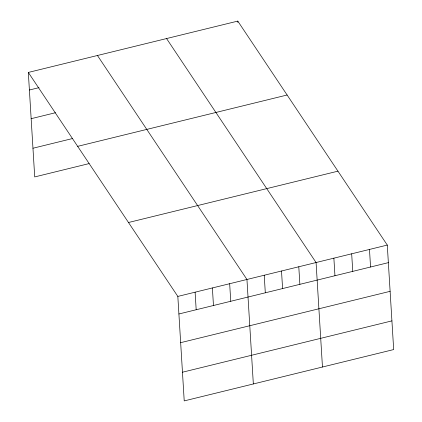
<?xml version="1.0" encoding="UTF-8"?>
<svg xmlns="http://www.w3.org/2000/svg" width="422" height="422" viewBox="0 0 422 422"><rect width="100%" height="100%" fill="white"/><g stroke="black" fill="none" stroke-linecap="round" stroke-linejoin="round"><path stroke-width="0.63" d="M28.321 72.436L237.781 21.1L387.285 245.077L393.679 349.564L184.219 400.9L177.831 296.418L28.321 72.436L34.715 176.923L89.116 163.588M29.398 90.002L38.998 87.649M31.154 118.688L55.472 112.727M32.958 148.238L72.642 138.511M77.659 146.35L287.118 95.013M128.494 222.505L337.948 171.168M177.831 296.418L387.285 245.077M178.907 313.979L388.361 262.642M180.658 342.664L390.113 291.328M182.468 372.215L391.922 320.878M166.563 38.555L316.073 262.531L322.461 367.019M97.445 55.498L246.949 279.475L253.342 383.957M369.482 249.444L370.558 267.005M351.679 253.807L352.755 271.372M333.876 258.169L334.952 275.735M298.792 266.767L299.868 284.333M281.511 271.003L282.587 288.569M264.23 275.239L265.306 292.805M237.781 21.1L237.86 22.403M229.668 283.711L230.744 301.276M212.393 287.946L213.463 305.512M195.112 292.182L196.183 309.748"/></g></svg>
